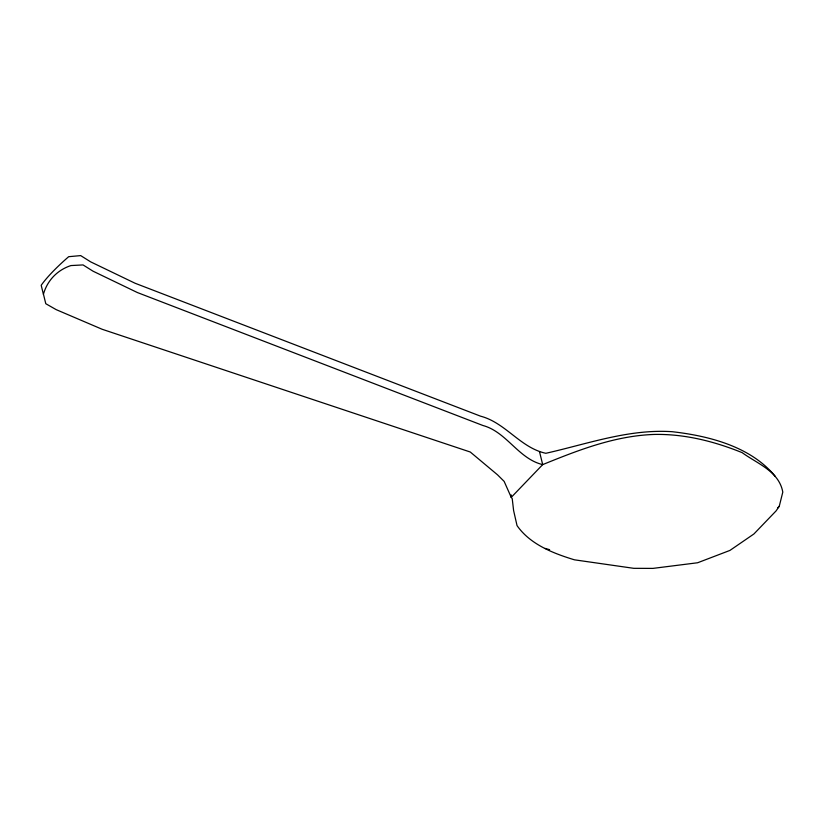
<?xml version="1.0" encoding="UTF-8"?>
<svg xmlns="http://www.w3.org/2000/svg" width="824" height="824" viewBox="0 0 824 824"><rect width="100%" height="100%" fill="white"/><g stroke="black" fill="none" stroke-linecap="round" stroke-linejoin="round"><path stroke-width="1.24" d="M779.257 506.286L782.8 492.093C779.03 471.225 757.359 463.757 742.177 452.654C714.243 441.355 684.765 433.887 654.472 434.433C615.188 435.7 578.551 450.028 542.697 464.612L511.241 497.356L512.229 498.644L513.599 510.519L517.029 525.588C530.162 544.427 553.223 553.347 574.431 559.815L633.769 568.323L652.896 568.395L697.619 562.761L729.93 550.422L753.919 533.962L776.095 510.89L779.257 506.286L777.588 508.027M43.425 294.384L41.2 285.3A58.968 11.33 -39.1 0 1 68.691 256.686L80.69 255.605L90.712 261.888L135.064 283.24L480.547 416.172C505.555 422.65 520.418 447.885 545.849 453.293C587.491 443.94 628.928 428.779 672.188 431.704C709.031 435.886 750.973 446.598 775.219 476.334M544.983 548.393L549.618 549.68M539.483 451.603L542.697 464.612C518.409 458.865 506.719 431.91 482.905 425.493L137.423 292.561L93.071 271.209L83.049 264.926L70.936 265.565A56.763 48.183 42.7 0 0 43.445 294.178L45.784 303.706L56.166 309.628L102.155 329.27L470.267 452.016L497.521 474.82L504.144 481.391L511.241 497.356L511.179 494.894"/></g></svg>
